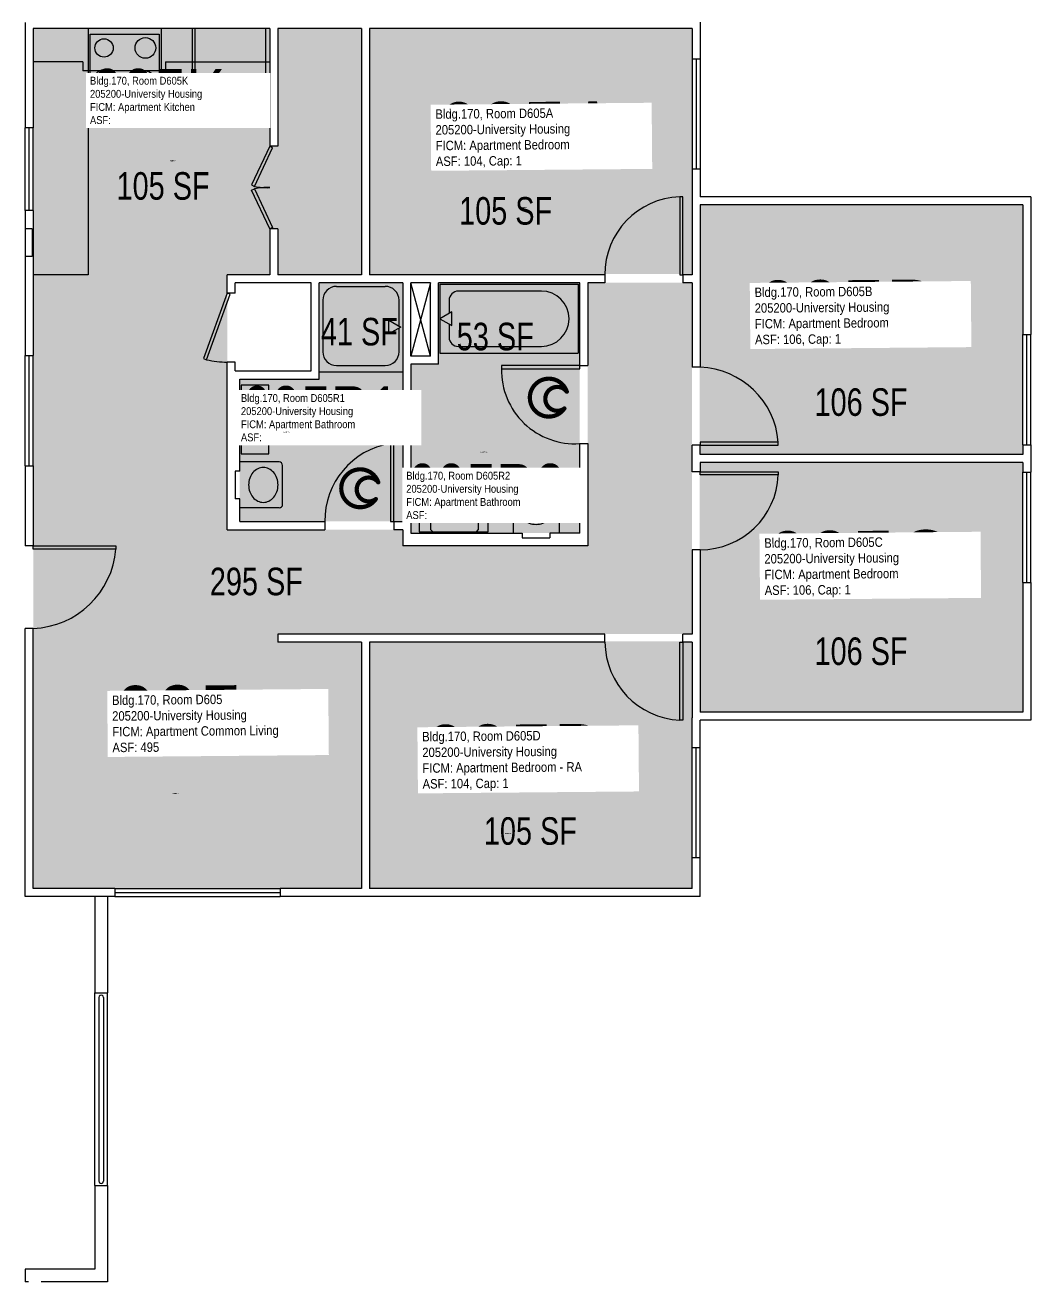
# Model space of a CAD drawing. Header units: inches. Extents: x -88 to 1916, y -52 to 2058.
# Drawn here: x 1430 to 1868, y 255 to 802 of the extents above; entities that cross this region are included whole.
import ezdxf
from ezdxf.enums import TextEntityAlignment as Align

# ---------------------------------------------------------------- set-up
doc = ezdxf.new("R2010")
doc.units = ezdxf.units.IN
doc.header["$LTSCALE"] = 10
doc.header["$MEASUREMENT"] = 0
doc.layers.get('0').update_dxf_attribs({"linetype": 'CONTINUOUS'})
for name, color, linetype in [('A-DOOR', 2, 'CONTINUOUS'), ('A-FLOR', 3, 'CONTINUOUS'), ('A-GLAZ', 1, 'CONTINUOUS'), ('A-IDEN-ICON', 4, 'CONTINUOUS'), ('A-IDEN-RNUM', 7, 'CONTINUOUS'), ('A-IDEN-SNUM', 4, 'CONTINUOUS'), ('A-IDEN-VNUM', 4, 'CONTINUOUS'), ('A-WALL', 5, 'CONTINUOUS'), ('AREA-TEXT', 3, 'CONTINUOUS'), ('P-SANR-FIXT', 2, 'CONTINUOUS'), ('Rooms-Category-Color', 7, 'CONTINUOUS'), ('Rooms-College-Color', 7, 'CONTINUOUS'), ('Rooms-Department-Color', 7, 'CONTINUOUS'), ('Rooms-Division-Color', 7, 'CONTINUOUS'), ('Rooms-Information', 7, 'CONTINUOUS')]:
    doc.layers.add(name, color=color, linetype=linetype)
doc.styles.add('CP_AREA', font='arial.ttf', dxfattribs={"height": 15})
doc.styles.add('CP_ROOMSNUMBER', font='arial.ttf', dxfattribs={"height": 1})
doc.styles.add('CP_ROOMVNUMBER', font='arial.ttf', dxfattribs={"width": 0.85, "height": 0.075})

# ---------------------------------------------------------------- blocks, each defined once
blk = doc.blocks.new('CPBATH')
at = {"color": 0, "linetype": 'ByBlock', "const_width": 0.0127}
for points in [[(0.0571, 0.0168, 0.861492), (-0.0551, 0, 1)], [(0.0571, 0.0168, 0.729002), (-0.0084, -0.0042, 1)], [(-0.0551, 0, 0.726902), (0.0487, -0.0337, 1)], [(-0.0084, -0.0042, 0.609468), (0.0487, -0.0337, 1)]]:
    blk.add_lwpolyline(points, format="xyb", dxfattribs=at)
at = {"color": 0, "linetype": 'ByBlock', "const_width": 0.00637}
for points in [[(0.0544, 0.0152, 1), (0.0599, 0.0184, 1)], [(0.0459, -0.0353, 1), (0.0515, -0.0321, 1)]]:
    blk.add_lwpolyline(points, format="xyb", close=True, dxfattribs=at)

msp = doc.modelspace()

# ---------------------------------------------------------------- hatches: boundary and pattern name
at = {"layer": 'Rooms-Category-Color', "true_color": 0x728ef3}
for points in [[(1536.15, 693.37), (1433.15, 693.37), (1433.15, 800.62), (1536.15, 800.62), (1536.15, 749.3), (1539.64, 749.3), (1539.65, 800.62), (1576.15, 800.62), (1576.15, 693.3), (1539.66, 693.3), (1539.66, 713.3), (1536.16, 713.3)], [(1579.46, 693.61), (1579.46, 800.86), (1719.96, 800.86), (1719.96, 693.61)], [(1723.46, 615.36), (1723.46, 724.11), (1863.96, 724.12), (1863.96, 615.37)], [(1720.15, 689.87), (1720.15, 536.87), (1539.65, 536.87), (1539.65, 533.37), (1576.15, 533.37), (1576.15, 426.12), (1433.15, 426.12), (1433.15, 693.37), (1517.65, 693.37), (1517.65, 582.37), (1594.15, 582.37), (1594.15, 575.37), (1674.65, 575.37), (1674.65, 689.87)], [(1523.14, 647.93), (1557.66, 647.93), (1557.66, 689.8), (1594.14, 689.8), (1594.15, 585.87), (1523.15, 585.87)], [(1671.15, 689.87), (1671.15, 580.87), (1597.65, 580.87), (1597.73, 654.43), (1609.66, 654.43), (1609.66, 689.8)], [(1723.46, 503.11), (1723.46, 611.86), (1863.96, 611.87), (1863.96, 503.12)], [(1579.46, 426.36), (1579.46, 533.61), (1719.96, 533.61), (1719.96, 426.36)]]:
    msp.add_hatch(color=171, dxfattribs=at).paths.add_polyline_path(points)
at = {"layer": 'Rooms-College-Color', "true_color": 0xadadad}
for points in [[(1536.15, 693.37), (1433.15, 693.37), (1433.15, 800.62), (1536.15, 800.62), (1536.15, 749.3), (1539.64, 749.3), (1539.65, 800.62), (1576.15, 800.62), (1576.15, 693.3), (1539.66, 693.3), (1539.66, 713.3), (1536.16, 713.3)], [(1579.46, 693.61), (1579.46, 800.86), (1719.96, 800.86), (1719.96, 693.61)], [(1723.46, 615.36), (1723.46, 724.11), (1863.96, 724.12), (1863.96, 615.37)], [(1720.15, 689.87), (1720.15, 536.87), (1539.65, 536.87), (1539.65, 533.37), (1576.15, 533.37), (1576.15, 426.12), (1433.15, 426.12), (1433.15, 693.37), (1517.65, 693.37), (1517.65, 582.37), (1594.15, 582.37), (1594.15, 575.37), (1674.65, 575.37), (1674.65, 689.87)], [(1523.14, 647.93), (1557.66, 647.93), (1557.66, 689.8), (1594.14, 689.8), (1594.15, 585.87), (1523.15, 585.87)], [(1671.15, 689.87), (1671.15, 580.87), (1597.65, 580.87), (1597.73, 654.43), (1609.66, 654.43), (1609.66, 689.8)], [(1723.46, 503.11), (1723.46, 611.86), (1863.96, 611.87), (1863.96, 503.12)], [(1579.46, 426.36), (1579.46, 533.61), (1719.96, 533.61), (1719.96, 426.36)]]:
    msp.add_hatch(color=253, dxfattribs=at).paths.add_polyline_path(points)
at = {"layer": 'Rooms-Department-Color', "true_color": 0x604aed}
for points in [[(1536.15, 693.37), (1433.15, 693.37), (1433.15, 800.62), (1536.15, 800.62), (1536.15, 749.3), (1539.64, 749.3), (1539.65, 800.62), (1576.15, 800.62), (1576.15, 693.3), (1539.66, 693.3), (1539.66, 713.3), (1536.16, 713.3)], [(1579.46, 693.61), (1579.46, 800.86), (1719.96, 800.86), (1719.96, 693.61)], [(1723.46, 615.36), (1723.46, 724.11), (1863.96, 724.12), (1863.96, 615.37)], [(1720.15, 689.87), (1720.15, 536.87), (1539.65, 536.87), (1539.65, 533.37), (1576.15, 533.37), (1576.15, 426.12), (1433.15, 426.12), (1433.15, 693.37), (1517.65, 693.37), (1517.65, 582.37), (1594.15, 582.37), (1594.15, 575.37), (1674.65, 575.37), (1674.65, 689.87)], [(1523.14, 647.93), (1557.66, 647.93), (1557.66, 689.8), (1594.14, 689.8), (1594.15, 585.87), (1523.15, 585.87)], [(1671.15, 689.87), (1671.15, 580.87), (1597.65, 580.87), (1597.73, 654.43), (1609.66, 654.43), (1609.66, 689.8)], [(1723.46, 503.11), (1723.46, 611.86), (1863.96, 611.87), (1863.96, 503.12)], [(1579.46, 426.36), (1579.46, 533.61), (1719.96, 533.61), (1719.96, 426.36)]]:
    msp.add_hatch(color=173, dxfattribs=at).paths.add_polyline_path(points)
at = {"layer": 'Rooms-Division-Color', "true_color": 0x604aed}
for points in [[(1536.15, 693.37), (1433.15, 693.37), (1433.15, 800.62), (1536.15, 800.62), (1536.15, 749.3), (1539.64, 749.3), (1539.65, 800.62), (1576.15, 800.62), (1576.15, 693.3), (1539.66, 693.3), (1539.66, 713.3), (1536.16, 713.3)], [(1579.46, 693.61), (1579.46, 800.86), (1719.96, 800.86), (1719.96, 693.61)], [(1723.46, 615.36), (1723.46, 724.11), (1863.96, 724.12), (1863.96, 615.37)], [(1720.15, 689.87), (1720.15, 536.87), (1539.65, 536.87), (1539.65, 533.37), (1576.15, 533.37), (1576.15, 426.12), (1433.15, 426.12), (1433.15, 693.37), (1517.65, 693.37), (1517.65, 582.37), (1594.15, 582.37), (1594.15, 575.37), (1674.65, 575.37), (1674.65, 689.87)], [(1523.14, 647.93), (1557.66, 647.93), (1557.66, 689.8), (1594.14, 689.8), (1594.15, 585.87), (1523.15, 585.87)], [(1671.15, 689.87), (1671.15, 580.87), (1597.65, 580.87), (1597.73, 654.43), (1609.66, 654.43), (1609.66, 689.8)], [(1723.46, 503.11), (1723.46, 611.86), (1863.96, 611.87), (1863.96, 503.12)], [(1579.46, 426.36), (1579.46, 533.61), (1719.96, 533.61), (1719.96, 426.36)]]:
    msp.add_hatch(color=173, dxfattribs=at).paths.add_polyline_path(points)

# ---------------------------------------------------------------- linework, layer by layer
at = {"layer": 'A-DOOR'}
for p, q in [((1536.16, 749.3), (1528.28, 732.46)), ((1529.56, 731.86), (1537.44, 748.7)), ((1537.44, 748.7), (1536.16, 749.3)), ((1528.28, 732.46), (1529.56, 731.86)), ((1528.28, 730.15), (1529.56, 730.75)), ((1536.16, 713.3), (1528.28, 730.15)), ((1529.56, 730.75), (1537.44, 713.9)), ((1714.74, 727.3), (1714.74, 693.3)), ((1716.16, 727.3), (1714.74, 727.3)), ((1716.16, 693.3), (1716.16, 727.3)), ((1537.44, 713.9), (1536.16, 713.3)), ((1714.74, 693.3), (1716.16, 693.3)), ((1517.66, 685.3), (1507.36, 656.82)), ((1508.69, 656.34), (1518.99, 684.82)), ((1518.99, 684.82), (1517.66, 685.3)), ((1507.36, 656.82), (1508.69, 656.34)), ((1637.16, 653.8), (1637.16, 652.39)), ((1671.16, 653.8), (1637.16, 653.8)), ((1637.16, 652.39), (1671.16, 652.39)), ((1671.16, 652.39), (1671.16, 653.8)), ((1588.74, 619.8), (1588.74, 585.8)), ((1590.16, 619.8), (1588.74, 619.8)), ((1590.16, 585.8), (1590.16, 619.8)), ((1757.66, 620.47), (1723.66, 620.47)), ((1723.66, 620.47), (1723.66, 619.05)), ((1723.66, 619.05), (1757.66, 619.06)), ((1757.66, 619.06), (1757.66, 620.47)), ((1723.66, 607.55), (1757.66, 607.56)), ((1723.66, 606.14), (1723.66, 607.55)), ((1757.66, 606.14), (1723.66, 606.14)), ((1757.66, 607.56), (1757.66, 606.14)), ((1588.74, 585.8), (1590.16, 585.8)), ((1433.16, 575.3), (1469.16, 575.3)), ((1433.16, 573.88), (1433.16, 575.3)), ((1469.16, 575.3), (1469.16, 573.88)), ((1469.16, 573.88), (1433.16, 573.88)), ((1714.75, 499.3), (1714.74, 533.3)), ((1714.74, 533.3), (1716.16, 533.3)), ((1716.16, 533.3), (1716.16, 499.3)), ((1716.16, 499.3), (1714.75, 499.3))]:
    msp.add_line(p, q, dxfattribs=at)
for centre, radius, start, end in [((1534.99, 756.98), 25.7, 257.7961, 272.6014), ((1534.99, 705.63), 25.7, 87.4007, 102.2059), ((1715.92, 693.56), 33.77, 92.006, 180.4338), ((1518.58, 701.84), 46.56, 257.7313, 268.8644), ((1669.03, 651.62), 31.88, 178.618, 273.8219), ((1722.34, 617.65), 35.43, 4.5734, 87.8665), ((1594.01, 586.36), 33.85, 98.9497, 180.9458), ((1723.71, 607.53), 33.98, 269.9183, 357.646), ((1431.68, 576.87), 37.6, 272.2533, 355.4491), ((1716.54, 533.64), 34.38, 180.5595, 267.0048)]:
    msp.add_arc(centre, radius, start, end, dxfattribs=at)
at = {"layer": 'A-FLOR'}
for p, q in [((1606.16, 689.81), (1597.66, 657.93)), ((1606.16, 657.93), (1597.66, 689.8)), ((1461.78, 378.55), (1461.78, 298.56)), ((1463.78, 378.56), (1463.78, 298.56))]:
    msp.add_line(p, q, dxfattribs=at)
for centre, start, end in [((1462.78, 378.55), 0.0524, 180.0524), ((1462.78, 298.56), 180.001, 0.001)]:
    msp.add_arc(centre, 1, start, end, dxfattribs=at)
at = {"layer": 'A-GLAZ'}
for p, q in [((1720.16, 787.3), (1720.16, 739.3)), ((1721.91, 787.3), (1721.91, 739.3)), ((1723.66, 787.3), (1723.66, 739.3)), ((1429.66, 721.3), (1429.66, 757.3)), ((1431.41, 721.3), (1431.41, 757.3)), ((1433.16, 721.3), (1433.16, 757.3)), ((1864.16, 619.31), (1864.16, 667.31)), ((1865.91, 619.31), (1865.91, 667.31)), ((1867.66, 619.31), (1867.66, 667.31)), ((1429.66, 610.17), (1429.66, 658.17)), ((1431.41, 610.17), (1431.41, 658.17)), ((1433.16, 610.17), (1433.16, 658.17)), ((1864.16, 559.31), (1864.16, 607.31)), ((1865.91, 559.31), (1865.91, 607.31)), ((1867.66, 559.31), (1867.66, 607.31)), ((1720.16, 439.3), (1720.16, 487.3)), ((1721.91, 439.3), (1721.91, 487.3)), ((1723.66, 439.3), (1723.66, 487.3)), ((1468.66, 426.05), (1540.66, 426.05)), ((1468.66, 424.3), (1540.66, 424.3)), ((1468.66, 422.55), (1540.66, 422.55))]:
    msp.add_line(p, q, dxfattribs=at)
at = {"layer": 'A-WALL'}
for p, q in [((1429.66, 803.3), (1429.66, 757.3)), ((1536.16, 800.55), (1433.16, 800.55)), ((1433.16, 800.55), (1433.16, 757.3)), ((1536.16, 800.55), (1536.16, 749.3)), ((1576.16, 800.55), (1539.66, 800.55)), ((1539.66, 800.55), (1539.66, 749.3)), ((1576.16, 800.55), (1576.16, 693.3)), ((1720.16, 800.55), (1579.66, 800.55)), ((1579.66, 800.55), (1579.66, 693.3)), ((1720.16, 800.55), (1720.16, 787.3)), ((1723.66, 803.31), (1723.66, 787.3)), ((1723.66, 787.3), (1720.16, 787.3)), ((1433.16, 757.3), (1429.66, 757.3)), ((1539.66, 749.3), (1536.16, 749.3)), ((1723.66, 739.3), (1720.16, 739.3)), ((1720.16, 739.3), (1720.16, 726.3)), ((1723.66, 739.3), (1723.66, 727.31)), ((1720.16, 728.3), (1720.16, 693.3)), ((1867.66, 727.31), (1723.66, 727.31)), ((1864.16, 723.81), (1723.66, 723.81)), ((1723.66, 723.81), (1723.66, 653.05)), ((1864.16, 723.81), (1864.16, 667.31)), ((1867.66, 727.31), (1867.66, 667.31)), ((1433.16, 721.3), (1429.66, 721.3)), ((1429.66, 721.3), (1429.66, 713.3)), ((1433.16, 721.3), (1433.16, 693.3)), ((1429.66, 713.3), (1429.66, 701.3)), ((1432.66, 713.3), (1429.66, 713.3)), ((1432.66, 713.3), (1432.66, 701.3)), ((1539.66, 713.3), (1536.16, 713.3)), ((1536.16, 713.3), (1536.16, 693.3)), ((1539.66, 713.3), (1539.66, 693.3)), ((1429.66, 701.3), (1429.66, 658.17)), ((1432.66, 701.3), (1429.66, 701.3)), ((1433.16, 693.3), (1433.16, 658.17)), ((1517.66, 685.3), (1517.66, 693.3)), ((1536.16, 693.3), (1517.66, 693.3)), ((1521.16, 685.3), (1521.16, 689.8)), ((1554.16, 689.8), (1521.16, 689.8)), ((1576.16, 693.3), (1539.66, 693.3)), ((1554.16, 651.43), (1554.16, 689.8)), ((1557.66, 647.93), (1557.66, 689.8)), ((1594.16, 689.8), (1557.66, 689.8)), ((1682.16, 693.3), (1579.66, 693.3)), ((1594.16, 689.8), (1594.16, 585.8)), ((1597.66, 657.93), (1597.66, 689.8)), ((1606.16, 689.8), (1597.66, 689.8)), ((1606.16, 657.93), (1606.16, 689.8)), ((1609.66, 654.43), (1609.66, 689.8)), ((1671.16, 689.8), (1609.66, 689.8)), ((1671.16, 653.8), (1671.16, 689.8)), ((1674.66, 689.8), (1674.66, 653.8)), ((1682.16, 689.8), (1674.66, 689.8)), ((1682.16, 693.3), (1682.16, 689.8)), ((1716.16, 693.3), (1716.16, 689.8)), ((1720.16, 693.3), (1716.16, 693.3)), ((1720.16, 689.8), (1716.16, 689.8)), ((1720.16, 689.8), (1720.16, 653.05)), ((1521.16, 685.3), (1517.66, 685.3)), ((1864.16, 667.31), (1867.66, 667.31)), ((1429.66, 658.17), (1433.16, 658.17)), ((1606.16, 657.93), (1597.66, 657.93)), ((1521.16, 655.3), (1517.66, 655.3)), ((1517.66, 582.3), (1517.66, 655.3)), ((1521.16, 651.43), (1521.16, 655.3)), ((1597.66, 654.43), (1597.66, 580.8)), ((1609.66, 654.43), (1597.66, 654.43)), ((1671.16, 653.8), (1674.66, 653.8)), ((1723.66, 653.05), (1720.16, 653.05)), ((1521.16, 651.43), (1554.16, 651.43)), ((1523.16, 607.8), (1523.16, 647.93)), ((1523.16, 647.93), (1557.66, 647.93)), ((1671.16, 619.8), (1674.66, 619.8)), ((1671.16, 580.8), (1671.16, 619.8)), ((1674.66, 619.8), (1674.66, 575.3)), ((1723.66, 619.05), (1720.16, 619.05)), ((1720.16, 607.55), (1720.16, 619.05)), ((1723.66, 615.06), (1723.66, 619.05)), ((1864.16, 619.31), (1864.16, 615.06)), ((1864.16, 619.31), (1867.66, 619.31)), ((1867.66, 619.31), (1867.66, 607.31)), ((1864.16, 615.06), (1723.66, 615.06)), ((1429.66, 610.17), (1433.16, 610.17)), ((1429.66, 610.17), (1429.66, 575.3)), ((1433.16, 610.17), (1433.16, 575.3)), ((1523.16, 607.8), (1521.16, 607.8)), ((1521.16, 607.8), (1521.16, 595.8)), ((1723.66, 611.56), (1723.66, 607.55)), ((1864.16, 611.56), (1723.66, 611.56)), ((1864.16, 611.56), (1864.16, 607.31)), ((1723.66, 607.55), (1720.16, 607.55)), ((1864.16, 607.31), (1867.66, 607.31)), ((1523.16, 595.8), (1521.16, 595.8)), ((1523.16, 585.8), (1523.16, 595.8)), ((1523.16, 585.8), (1560.16, 585.8)), ((1560.16, 585.8), (1560.16, 582.3)), ((1590.16, 585.8), (1594.16, 585.8)), ((1590.16, 585.8), (1590.16, 582.3)), ((1517.66, 582.3), (1560.16, 582.3)), ((1594.16, 582.3), (1590.16, 582.3)), ((1594.16, 582.3), (1594.16, 575.3)), ((1597.66, 580.8), (1646.16, 580.8)), ((1646.16, 580.8), (1646.16, 578.8)), ((1671.16, 580.8), (1658.16, 580.8)), ((1658.16, 580.8), (1658.16, 578.8)), ((1433.16, 575.3), (1429.66, 575.3)), ((1674.66, 575.3), (1594.16, 575.3)), ((1646.16, 578.8), (1658.16, 578.8)), ((1723.66, 573.55), (1720.16, 573.55)), ((1720.16, 573.55), (1720.16, 536.8)), ((1723.66, 573.55), (1723.66, 502.81)), ((1864.16, 559.31), (1864.16, 502.81)), ((1864.16, 559.31), (1867.66, 559.31)), ((1867.66, 559.31), (1867.66, 499.31)), ((1429.66, 422.55), (1429.66, 539.3)), ((1433.16, 539.3), (1429.66, 539.3)), ((1433.16, 426.05), (1433.16, 539.3)), ((1539.66, 536.8), (1539.66, 533.3)), ((1682.16, 536.8), (1539.66, 536.8)), ((1682.16, 533.3), (1682.16, 536.8)), ((1720.16, 536.8), (1716.16, 536.8)), ((1716.16, 533.3), (1716.16, 536.8)), ((1576.16, 533.3), (1539.66, 533.3)), ((1576.16, 533.3), (1576.16, 426.05)), ((1579.66, 533.3), (1579.66, 426.05)), ((1682.16, 533.3), (1579.66, 533.3)), ((1720.16, 533.3), (1716.16, 533.3)), ((1720.16, 533.3), (1720.16, 500.3)), ((1720.16, 487.3), (1720.16, 500.3)), ((1864.16, 502.81), (1723.66, 502.81)), ((1723.66, 487.3), (1723.66, 499.31)), ((1867.66, 499.31), (1723.66, 499.31)), ((1723.66, 487.3), (1720.16, 487.3)), ((1723.66, 439.3), (1720.16, 439.3)), ((1720.16, 426.05), (1720.16, 439.3)), ((1723.66, 422.56), (1723.66, 439.3)), ((1468.66, 422.55), (1429.66, 422.55)), ((1468.66, 426.05), (1433.16, 426.05)), ((1460.05, 422.55), (1460.04, 380.56)), ((1465.55, 422.55), (1465.54, 380.56)), ((1468.66, 426.05), (1468.66, 422.55)), ((1540.66, 426.05), (1540.66, 422.55)), ((1576.16, 426.05), (1540.66, 426.05)), ((1723.66, 422.56), (1540.66, 422.55)), ((1720.16, 426.05), (1579.66, 426.05)), ((1460.03, 296.56), (1460.03, 380.55)), ((1460.04, 380.56), (1465.54, 380.56)), ((1465.53, 296.56), (1465.53, 380.56)), ((1460.03, 296.56), (1465.53, 296.56)), ((1460.03, 296.56), (1460.03, 260.16)), ((1465.53, 296.56), (1465.53, 254.66)), ((1460.03, 260.16), (1429.65, 260.16)), ((1429.65, 260.16), (1429.65, 254.66)), ((1431.1, 254.66), (1429.65, 254.66)), ((1465.53, 254.66), (1436.68, 254.66))]:
    msp.add_line(p, q, dxfattribs=at)
at = {"layer": 'P-SANR-FIXT'}
for p, q in [((1457.16, 800.55), (1457.16, 693.3)), ((1489.02, 776.55), (1489.02, 800.55)), ((1502.53, 776.55), (1502.53, 800.55)), ((1503.53, 800.55), (1503.53, 773.05)), ((1534.53, 800.55), (1503.53, 800.55)), ((1534.53, 773.05), (1534.53, 800.55)), ((1458.02, 772.14), (1458.02, 798.14)), ((1458.02, 798.14), (1488.02, 798.14)), ((1488.02, 798.14), (1488.02, 772.14)), ((1454.79, 786.13), (1433.16, 786.13)), ((1454.79, 786.13), (1454.79, 782.13)), ((1490.79, 786.14), (1490.79, 782.14)), ((1490.79, 786.14), (1536.16, 786.14)), ((1490.79, 782.14), (1454.79, 782.13)), ((1488.02, 772.14), (1458.02, 772.14)), ((1502.53, 776.55), (1489.02, 776.55)), ((1503.53, 775.3), (1534.53, 775.3)), ((1503.53, 773.05), (1534.53, 773.05)), ((1457.16, 693.3), (1433.16, 693.3)), ((1565.32, 688.3), (1586.49, 688.3)), ((1610.28, 689.18), (1610.28, 659.18)), ((1610.28, 689.18), (1670.53, 689.18)), ((1654.47, 686.23), (1618.32, 686.23)), ((1670.53, 689.18), (1670.53, 659.18)), ((1559.32, 682.3), (1559.32, 659.8)), ((1592.5, 671), (1592.49, 682.3)), ((1614.3, 682.21), (1614.3, 676.5)), ((1588.07, 673.55), (1593.26, 670.55)), ((1588.07, 667.55), (1588.07, 673.55)), ((1615.48, 677.18), (1610.28, 674.18)), ((1610.28, 674.18), (1615.48, 671.18)), ((1615.48, 671.18), (1615.48, 677.18)), ((1593.26, 670.55), (1588.07, 667.55)), ((1592.5, 659.8), (1592.5, 670.11)), ((1614.3, 671.86), (1614.3, 666.14)), ((1610.28, 659.18), (1670.53, 659.18)), ((1618.32, 662.13), (1654.47, 662.13)), ((1565.32, 653.8), (1586.5, 653.8)), ((1594.16, 650.93), (1557.66, 650.93)), ((1523.76, 645.3), (1523.76, 615.3)), ((1535.76, 645.3), (1523.76, 645.3)), ((1524.76, 640.8), (1523.76, 639.8)), ((1531.76, 640.8), (1524.76, 640.8)), ((1532.76, 639.8), (1531.76, 640.8)), ((1535.76, 615.3), (1535.76, 645.3)), ((1523.76, 639.8), (1523.76, 620.8)), ((1531.78, 632.86), (1532.76, 636.3)), ((1532.76, 636.3), (1532.76, 639.8)), ((1531.76, 627.8), (1531.76, 632.74)), ((1532.76, 624.3), (1531.76, 627.8)), ((1532.76, 620.97), (1532.76, 624.3)), ((1523.76, 620.8), (1524.76, 619.8)), ((1524.76, 619.8), (1531.76, 619.8)), ((1531.76, 619.8), (1532.64, 620.68)), ((1523.76, 615.3), (1535.76, 615.3)), ((1540.28, 611.8), (1523.16, 611.8)), ((1541.79, 593.3), (1541.78, 610.3)), ((1642.16, 597.93), (1642.16, 580.8)), ((1660.66, 599.43), (1643.66, 599.43)), ((1662.16, 597.93), (1662.16, 580.8)), ((1540.29, 591.8), (1523.16, 591.8)), ((1631.29, 593.43), (1601.29, 593.43)), ((1601.29, 593.43), (1601.29, 581.43)), ((1631.29, 581.43), (1631.29, 593.43)), ((1606.16, 589.25), (1606.16, 582.43)), ((1607.16, 590.43), (1606.28, 589.55)), ((1610.66, 590.43), (1607.16, 590.43)), ((1614.1, 589.44), (1610.66, 590.43)), ((1619.1, 589.43), (1614.22, 589.43)), ((1622.66, 590.43), (1619.22, 589.44)), ((1625.99, 590.43), (1622.66, 590.43)), ((1627.16, 589.43), (1626.28, 590.31)), ((1627.16, 582.43), (1627.16, 589.43)), ((1601.29, 581.43), (1631.29, 581.43)), ((1606.16, 582.43), (1607.16, 581.43)), ((1607.16, 581.43), (1626.16, 581.43)), ((1626.16, 581.43), (1627.16, 582.43))]:
    msp.add_line(p, q, dxfattribs=at)
for centre, radius in [((1464.02, 792.14), 4), ((1482.02, 792.14), 4.5), ((1464.02, 778.14), 4.5), ((1482.02, 778.14), 4)]:
    msp.add_circle(centre, radius, dxfattribs=at)
for centre, radius, start, end in [((1565.32, 682.3), 6, 90.001, 180.001), ((1586.49, 682.3), 6, 0.001, 90.001), ((1618.32, 682.21), 4.02, 90.001, 180.001), ((1654.47, 674.18), 12.05, 270.001, 90.001), ((1618.32, 666.14), 4.02, 180.001, 270.001), ((1565.32, 659.8), 6, 180.001, 270.001), ((1586.5, 659.8), 6, 270.001, 0.001), ((1541.01, 629.59), 7.89, 129.4735, 153.2998), ((1541.93, 628.48), 9.33, 108.8364, 129.4735), ((1542.53, 626.72), 11.18, 90.001, 108.8364), ((1543.09, 629.37), 8.55, 71.1657, 93.7765), ((1542.54, 627.77), 10.24, 50.5286, 71.1657), ((1544.04, 629.59), 7.89, 26.7022, 50.5286), ((1532.18, 632.74), 0.418, 164.0556, 180.001), ((1539.6, 630.3), 6.3, 153.2998, 180.001), ((1539.6, 630.3), 6.3, 180.001, 206.7022), ((1545.46, 630.3), 6.3, 0.001, 26.7022), ((1545.46, 630.3), 6.3, 333.2998, 0.001), ((1541.01, 631.01), 7.89, 206.7022, 230.5286), ((1541.93, 632.13), 9.33, 230.5286, 251.1657), ((1543.12, 632.13), 9.33, 288.8364, 309.4735), ((1544.04, 631.01), 7.89, 309.4735, 333.2998), ((1532.34, 620.97), 0.418, 315.001, 0.001), ((1542.53, 633.88), 11.18, 251.1657, 270.001), ((1542.53, 633.88), 11.18, 270.001, 288.8364), ((1533.9, 602.93), 6.59, 116.1926, 139.9001), ((1533.39, 603.98), 5.42, 90.001, 116.1926), ((1533.39, 603.98), 5.42, 63.8095, 90.001), ((1532.87, 602.93), 6.59, 40.1019, 63.8095), ((1540.28, 610.3), 1.5, 0.001, 90.001), ((1617.37, 601.71), 7.89, 116.7022, 140.5286), ((1616.66, 603.12), 6.3, 90.001, 116.7022), ((1616.66, 603.12), 6.3, 63.2998, 90.001), ((1615.95, 601.71), 7.89, 39.4735, 63.2998), ((1535.99, 601.8), 9, 160.7717, 180.001), ((1534.71, 602.25), 7.65, 139.9001, 160.7717), ((1532.06, 602.25), 7.65, 19.2304, 40.1019), ((1530.78, 601.8), 9, 0.001, 19.2304), ((1617.59, 600.76), 8.55, 161.1657, 183.7765), ((1619.19, 600.21), 10.24, 140.5286, 161.1657), ((1614.83, 600.79), 9.33, 18.8364, 39.4735), ((1613.08, 600.19), 11.18, 0.001, 18.8364), ((1535.99, 601.8), 9, 180.001, 199.2304), ((1534.71, 601.36), 7.65, 199.2304, 220.1019), ((1532.06, 601.36), 7.65, 319.9001, 340.7717), ((1530.78, 601.8), 9, 340.7717, 0.001), ((1620.24, 600.19), 11.18, 180.001, 198.8364), ((1613.08, 600.19), 11.18, 341.1657, 0.001), ((1643.66, 597.93), 1.5, 90.001, 180.001), ((1651.72, 589.7), 7.65, 109.2304, 130.1019), ((1652.16, 588.43), 9, 90.001, 109.2304), ((1652.16, 588.43), 9, 70.7717, 90.001), ((1652.6, 589.7), 7.65, 49.9001, 70.7717), ((1660.66, 597.93), 1.5, 0.001, 90.001), ((1533.9, 600.68), 6.59, 220.1019, 243.8095), ((1533.39, 599.62), 5.42, 243.8095, 270.001), ((1533.39, 599.62), 5.42, 270.001, 296.1926), ((1532.87, 600.68), 6.59, 296.1926, 319.9001), ((1540.29, 593.3), 1.5, 270.001, 0.001), ((1618.49, 599.6), 9.33, 198.8364, 219.4735), ((1617.37, 598.68), 7.89, 219.4735, 243.2998), ((1616.66, 597.26), 6.3, 243.2998, 270.001), ((1616.66, 597.26), 6.3, 270.001, 296.7022), ((1615.95, 598.68), 7.89, 296.7022, 320.5286), ((1614.83, 599.6), 9.33, 320.5286, 341.1657), ((1649.98, 591.03), 5.42, 153.8095, 180.001), ((1651.03, 590.51), 6.59, 130.1019, 153.8095), ((1653.29, 590.51), 6.59, 26.1926, 49.9001), ((1654.34, 591.03), 5.42, 0.001, 26.1926), ((1606.58, 589.25), 0.418, 135.001, 180.001), ((1614.22, 589.85), 0.418, 254.0556, 270.001), ((1619.1, 589.85), 0.418, 270.001, 285.9464), ((1625.99, 590.01), 0.418, 45.001, 90.001), ((1649.98, 591.03), 5.42, 180.001, 206.1926), ((1651.03, 591.55), 6.59, 206.1926, 229.9001), ((1651.72, 592.36), 7.65, 229.9001, 250.7717), ((1652.6, 592.36), 7.65, 289.2304, 310.1019), ((1653.29, 591.55), 6.59, 310.1019, 333.8095), ((1654.34, 591.03), 5.42, 333.8095, 0.001), ((1652.16, 593.63), 9, 250.7717, 270.001), ((1652.16, 593.63), 9, 270.001, 289.2304)]:
    msp.add_arc(centre, radius, start, end, dxfattribs=at)

# ---------------------------------------------------------------- block references
at = {"layer": 'A-IDEN-ICON', "xscale": 144.0000000054818, "yscale": 144.0000000054818, "zscale": 144.0000000054818, "rotation": 1.252884216708593}
for p in [(1657.4, 639.81), (1575.26, 600.33)]:
    msp.add_blockref('CPBATH', p, dxfattribs=at)

# ---------------------------------------------------------------- texts
at = {"layer": 'A-IDEN-RNUM', "style": 'CP_ROOMSNUMBER'}
for s, rotation, p in [('0605-K0', 358.9, (1492.78, 742.8)), ('0605-A0', 0.5003, (1645.16, 722.42)), ('0605-B0', 0.5331, (1783.61, 642.17)), ('0605-R1', 358.9, (1542.03, 624.62)), ('0605-R2', 358.9, (1627.97, 615.91)), ('0605-C0', 0.5003, (1789.89, 533.36)), ('0605-00', 0.5331, (1493.8, 467.22)), ('0605-D0', 0.5331, (1638.67, 449.79))]:
    msp.add_text(s, height=0.36, rotation=rotation, dxfattribs=at).set_placement(p)
at = {"layer": 'A-IDEN-SNUM', "style": 'CP_ROOMSNUMBER'}
for s, rotation, p in [('1700D605K0', 358.9, (1492.78, 742.8)), ('1700D605A0', 0.5003, (1645.16, 722.42)), ('1700D605B0', 0.5331, (1783.61, 642.17)), ('1700D605R1', 358.9, (1542.03, 624.62)), ('1700D605R2', 358.9, (1627.97, 615.91)), ('1700D605C0', 0.5003, (1789.89, 533.36)), ('1700D60500', 0.5331, (1493.8, 467.22)), ('1700D605D0', 0.5331, (1638.67, 449.79))]:
    msp.add_text(s, height=0.36, rotation=rotation, dxfattribs=at).set_placement(p)
at = {"layer": 'A-IDEN-VNUM', "style": 'CP_ROOMVNUMBER'}
for s, width, p in [('605K', 0.75, (1457.9, 758.96, 0)), ('605R1', 0.7, (1523.64, 620.75)), ('605R2', 0.7, (1595.64, 586.91))]:
    msp.add_text(s, height=24, dxfattribs=dict(at, width=width)).set_placement(p)
at = {"layer": 'A-IDEN-VNUM', "style": 'CP_ROOMVNUMBER', "width": 0.85}
for s, rotation, p in [('605A', 0.5044, (1608.54, 739.45)), ('605B', 0.5003, (1747.54, 661.82)), ('605C', 0.5003, (1751.76, 552.59)), ('605', 0.5003, (1467.69, 485.31)), ('605D', 0.5003, (1602.78, 468.27))]:
    msp.add_text(s, height=28.8, rotation=rotation, dxfattribs=at).set_placement(p)
at = {"layer": 'AREA-TEXT', "style": 'CP_AREA', "width": 0.75}
for s, p in [('105 SF', (1489.73, 732.04)), ('105 SF', (1638.92, 721.18)), ('41 SF', (1575.23, 668.56)), ('53 SF', (1634.4, 666.44)), ('106 SF', (1793.71, 637.88)), ('295 SF', (1530.37, 559.75)), ('106 SF', (1793.71, 529.37)), ('105 SF', (1649.71, 451.05))]:
    msp.add_text(s, height=12, dxfattribs=at).set_placement(p, align=Align.MIDDLE_CENTER)

# ---------------------------------------------------------------- next in the draw order: texts
at = {"layer": 'Rooms-Information', "char_height": 3.4286, "width": 76.8, "attachment_point": 7, "style": 'CP_ROOMVNUMBER', "bg_fill": 3, "box_fill_scale": 1.5, "bg_fill_color": 256, "bg_fill_true_color": 13158600, "bg_fill_transparency": 0}
for s, insert in [('Bldg.170, Room D605K^M^J205200-University Housing^M^JFICM: Apartment Kitchen^M^JASF: ', (1457.9, 758.96, 0)), ('Bldg.170, Room D605R1^M^J205200-University Housing^M^JFICM: Apartment Bathroom^M^JASF: ', (1523.64, 620.75)), ('Bldg.170, Room D605R2^M^J205200-University Housing^M^JFICM: Apartment Bathroom^M^JASF: ', (1595.64, 586.91))]:
    msp.add_mtext(s, dxfattribs=dict(at, insert=insert))
at = {"layer": 'Rooms-Information', "width": 92.16, "attachment_point": 7, "style": 'CP_ROOMVNUMBER', "bg_fill": 3, "box_fill_scale": 1.5, "bg_fill_color": 256, "bg_fill_true_color": 13158600, "bg_fill_transparency": 0}
for s, insert, char_height, rotation in [('Bldg.170, Room D605A^M^J205200-University Housing^M^JFICM: Apartment Bedroom^M^JASF: 104, Cap: 1', (1608.54, 739.45), 4.1143, 0.5044), ('Bldg.170, Room D605B^M^J205200-University Housing^M^JFICM: Apartment Bedroom^M^JASF: 106, Cap: 1', (1747.54, 661.82), 4.1143, 0.5003), ('Bldg.170, Room D605C^M^J205200-University Housing^M^JFICM: Apartment Bedroom^M^JASF: 106, Cap: 1', (1751.76, 552.59), 4.1143, 0.5003), ('Bldg.170, Room D605^M^J205200-University Housing^M^JFICM: Apartment Common Living^M^JASF: 495', (1467.69, 485.31), 4.1143, 0.5003), ('Bldg.170, Room D605D^M^J205200-University Housing^M^JFICM: Apartment Bedroom - RA^M^JASF: 104, Cap: 1', (1602.78, 468.27), 4.11429, 0.5003)]:
    msp.add_mtext(s, dxfattribs=dict(at, insert=insert, char_height=char_height, rotation=rotation))

doc.saveas('drawing.dxf')
